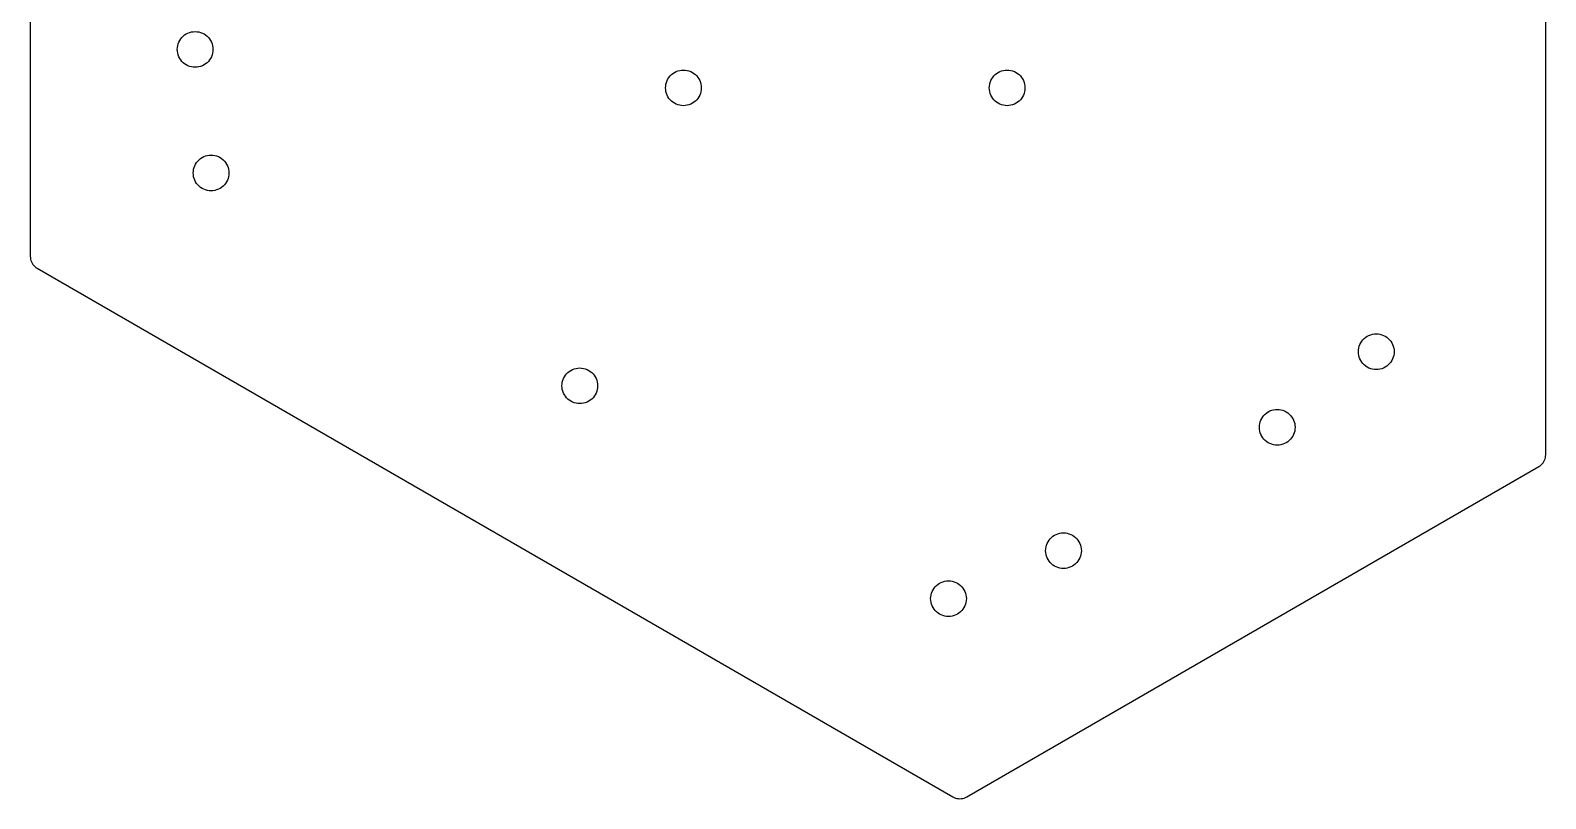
# Model space of a CAD drawing. Header units: metres. Extents: x -119 to 102, y -127 to 127.
# Drawn here: x -118.7 to 102, y -127.1 to -15.2 of the extents above; entities that cross this region are included whole.
import ezdxf

# ---------------------------------------------------------------- set-up
doc = ezdxf.new("R2010")
doc.units = ezdxf.units.M

msp = doc.modelspace()

# ---------------------------------------------------------------- linework, layer by layer
for p, q in [((102, -77), (102, 77)), ((-118.684, 48.1025), (-118.684, -48.1025)), ((-95.4823, -15.4984), (-95.2194, -15.4279)), ((-95.2194, -15.4279), (-94.9506, -15.3854)), ((-94.9506, -15.3854), (-94.6788, -15.3711)), ((-94.6788, -15.3711), (-94.4071, -15.3854)), ((-94.4071, -15.3854), (-94.1383, -15.4279)), ((-94.1383, -15.4279), (-93.8754, -15.4984)), ((-97.2646, -17.6994), (-97.222, -17.4306)), ((-97.222, -17.4306), (-97.1516, -17.1677)), ((-97.1516, -17.1677), (-97.054, -16.9136)), ((-97.054, -16.9136), (-96.9305, -16.6711)), ((-96.9305, -16.6711), (-96.7823, -16.4429)), ((-96.7823, -16.4429), (-96.611, -16.2314)), ((-96.611, -16.2314), (-96.4186, -16.039)), ((-96.4186, -16.039), (-96.2071, -15.8677)), ((-96.2071, -15.8677), (-95.9788, -15.7195)), ((-95.9788, -15.7195), (-95.7363, -15.5959)), ((-95.7363, -15.5959), (-95.4823, -15.4984)), ((-93.8754, -15.4984), (-93.6213, -15.5959)), ((-93.6213, -15.5959), (-93.3788, -15.7195)), ((-93.3788, -15.7195), (-93.1506, -15.8677)), ((-93.1506, -15.8677), (-92.9391, -16.039)), ((-92.9391, -16.039), (-92.7467, -16.2314)), ((-92.7467, -16.2314), (-92.5754, -16.4429)), ((-92.5754, -16.4429), (-92.4272, -16.6711)), ((-92.4272, -16.6711), (-92.3036, -16.9136)), ((-92.3036, -16.9136), (-92.2061, -17.1677)), ((-92.2061, -17.1677), (-92.1357, -17.4306)), ((-92.1357, -17.4306), (-92.0931, -17.6994)), ((-97.2788, -17.9711), (-97.2646, -17.6994)), ((-97.2646, -18.2429), (-97.2788, -17.9711)), ((-97.222, -18.5117), (-97.2646, -18.2429)), ((-97.1516, -18.7746), (-97.222, -18.5117)), ((-97.054, -19.0287), (-97.1516, -18.7746)), ((-96.9305, -19.2711), (-97.054, -19.0287)), ((-96.7823, -19.4994), (-96.9305, -19.2711)), ((-96.611, -19.7109), (-96.7823, -19.4994)), ((-96.4186, -19.9033), (-96.611, -19.7109)), ((-92.7467, -19.7109), (-92.9391, -19.9033)), ((-92.5754, -19.4994), (-92.7467, -19.7109)), ((-92.4272, -19.2711), (-92.5754, -19.4994)), ((-92.3036, -19.0287), (-92.4272, -19.2711)), ((-92.2061, -18.7746), (-92.3036, -19.0287)), ((-92.1357, -18.5117), (-92.2061, -18.7746)), ((-92.0931, -18.2429), (-92.1357, -18.5117)), ((-92.0931, -17.6994), (-92.0788, -17.9711)), ((-92.0788, -17.9711), (-92.0931, -18.2429)), ((-96.2071, -20.0746), (-96.4186, -19.9033)), ((-95.9788, -20.2228), (-96.2071, -20.0746)), ((-95.7363, -20.3464), (-95.9788, -20.2228)), ((-95.4823, -20.4439), (-95.7363, -20.3464)), ((-95.2194, -20.5143), (-95.4823, -20.4439)), ((-94.9506, -20.5569), (-95.2194, -20.5143)), ((-94.6788, -20.5711), (-94.9506, -20.5569)), ((-94.4071, -20.5569), (-94.6788, -20.5711)), ((-94.1383, -20.5143), (-94.4071, -20.5569)), ((-93.8754, -20.4439), (-94.1383, -20.5143)), ((-93.6213, -20.3464), (-93.8754, -20.4439)), ((-93.3788, -20.2228), (-93.6213, -20.3464)), ((-93.1506, -20.0746), (-93.3788, -20.2228)), ((-92.9391, -19.9033), (-93.1506, -20.0746)), ((-25.8217, -22.27), (-25.6734, -22.0417)), ((-25.6734, -22.0417), (-25.5022, -21.8302)), ((-25.5022, -21.8302), (-25.3097, -21.6378)), ((-25.3097, -21.6378), (-25.0982, -21.4666)), ((-25.0982, -21.4666), (-24.87, -21.3183)), ((-24.87, -21.3183), (-24.6275, -21.1948)), ((-24.6275, -21.1948), (-24.3734, -21.0972)), ((-24.3734, -21.0972), (-24.1106, -21.0268)), ((-24.1106, -21.0268), (-23.8418, -20.9842)), ((-23.8418, -20.9842), (-23.57, -20.97)), ((-23.57, -20.97), (-23.2982, -20.9842)), ((-23.2982, -20.9842), (-23.0294, -21.0268)), ((-23.0294, -21.0268), (-22.7666, -21.0972)), ((-22.7666, -21.0972), (-22.5125, -21.1948)), ((-22.5125, -21.1948), (-22.27, -21.3183)), ((-22.27, -21.3183), (-22.0417, -21.4666)), ((-22.0417, -21.4666), (-21.8302, -21.6378)), ((-21.8302, -21.6378), (-21.6378, -21.8302)), ((-21.6378, -21.8302), (-21.4666, -22.0417)), ((-21.4666, -22.0417), (-21.3183, -22.27)), ((21.3183, -22.27), (21.4666, -22.0417)), ((21.4666, -22.0417), (21.6378, -21.8302)), ((21.6378, -21.8302), (21.8302, -21.6378)), ((21.8302, -21.6378), (22.0417, -21.4666)), ((22.0417, -21.4666), (22.27, -21.3183)), ((22.27, -21.3183), (22.5125, -21.1948)), ((22.5125, -21.1948), (22.7666, -21.0972)), ((22.7666, -21.0972), (23.0294, -21.0268)), ((23.0294, -21.0268), (23.2982, -20.9842)), ((23.2982, -20.9842), (23.57, -20.97)), ((23.57, -20.97), (23.8418, -20.9842)), ((23.8418, -20.9842), (24.1106, -21.0268)), ((24.1106, -21.0268), (24.3734, -21.0972)), ((24.3734, -21.0972), (24.6275, -21.1948)), ((24.6275, -21.1948), (24.87, -21.3183)), ((24.87, -21.3183), (25.0982, -21.4666)), ((25.0982, -21.4666), (25.3097, -21.6378)), ((25.3097, -21.6378), (25.5022, -21.8302)), ((25.5022, -21.8302), (25.6734, -22.0417)), ((25.6734, -22.0417), (25.8217, -22.27)), ((-26.17, -23.57), (-26.1557, -23.2982)), ((-26.1557, -23.8418), (-26.17, -23.57)), ((-26.1557, -23.2982), (-26.1132, -23.0294)), ((-26.1132, -24.1106), (-26.1557, -23.8418)), ((-26.1132, -23.0294), (-26.0427, -22.7666)), ((-26.0427, -24.3734), (-26.1132, -24.1106)), ((-26.0427, -22.7666), (-25.9452, -22.5125)), ((-25.9452, -22.5125), (-25.8217, -22.27)), ((-21.3183, -22.27), (-21.1948, -22.5125)), ((-21.1948, -22.5125), (-21.0972, -22.7666)), ((-21.0972, -22.7666), (-21.0268, -23.0294)), ((-21.0268, -24.1106), (-21.0972, -24.3734)), ((-21.0268, -23.0294), (-20.9842, -23.2982)), ((-20.9842, -23.8418), (-21.0268, -24.1106)), ((-20.9842, -23.2982), (-20.97, -23.57)), ((-20.97, -23.57), (-20.9842, -23.8418)), ((20.97, -23.57), (20.9842, -23.2982)), ((20.9842, -23.8418), (20.97, -23.57)), ((20.9842, -23.2982), (21.0268, -23.0294)), ((21.0268, -24.1106), (20.9842, -23.8418)), ((21.0268, -23.0294), (21.0972, -22.7666)), ((21.0972, -24.3734), (21.0268, -24.1106)), ((21.0972, -22.7666), (21.1948, -22.5125)), ((21.1948, -22.5125), (21.3183, -22.27)), ((25.8217, -22.27), (25.9452, -22.5125)), ((25.9452, -22.5125), (26.0427, -22.7666)), ((26.0427, -22.7666), (26.1132, -23.0294)), ((26.1132, -24.1106), (26.0427, -24.3734)), ((26.1132, -23.0294), (26.1557, -23.2982)), ((26.1557, -23.8418), (26.1132, -24.1106)), ((26.1557, -23.2982), (26.17, -23.57)), ((26.17, -23.57), (26.1557, -23.8418)), ((-25.9452, -24.6275), (-26.0427, -24.3734)), ((-25.8217, -24.87), (-25.9452, -24.6275)), ((-25.6734, -25.0982), (-25.8217, -24.87)), ((-25.5022, -25.3097), (-25.6734, -25.0982)), ((-25.3097, -25.5022), (-25.5022, -25.3097)), ((-25.0982, -25.6734), (-25.3097, -25.5022)), ((-24.87, -25.8217), (-25.0982, -25.6734)), ((-24.6275, -25.9452), (-24.87, -25.8217)), ((-24.3734, -26.0427), (-24.6275, -25.9452)), ((-24.1106, -26.1132), (-24.3734, -26.0427)), ((-23.8418, -26.1557), (-24.1106, -26.1132)), ((-23.57, -26.17), (-23.8418, -26.1557)), ((-23.2982, -26.1557), (-23.57, -26.17)), ((-23.0294, -26.1132), (-23.2982, -26.1557)), ((-22.7666, -26.0427), (-23.0294, -26.1132)), ((-22.5125, -25.9452), (-22.7666, -26.0427)), ((-22.27, -25.8217), (-22.5125, -25.9452)), ((-22.0417, -25.6734), (-22.27, -25.8217)), ((-21.8302, -25.5022), (-22.0417, -25.6734)), ((-21.6378, -25.3097), (-21.8302, -25.5022)), ((-21.4666, -25.0982), (-21.6378, -25.3097)), ((-21.3183, -24.87), (-21.4666, -25.0982)), ((-21.1948, -24.6275), (-21.3183, -24.87)), ((-21.0972, -24.3734), (-21.1948, -24.6275)), ((21.1948, -24.6275), (21.0972, -24.3734)), ((21.3183, -24.87), (21.1948, -24.6275)), ((21.4666, -25.0982), (21.3183, -24.87)), ((21.6378, -25.3097), (21.4666, -25.0982)), ((21.8302, -25.5022), (21.6378, -25.3097)), ((22.0417, -25.6734), (21.8302, -25.5022)), ((22.27, -25.8217), (22.0417, -25.6734)), ((22.5125, -25.9452), (22.27, -25.8217)), ((22.7666, -26.0427), (22.5125, -25.9452)), ((23.0294, -26.1132), (22.7666, -26.0427)), ((23.2982, -26.1557), (23.0294, -26.1132)), ((23.57, -26.17), (23.2982, -26.1557)), ((23.8418, -26.1557), (23.57, -26.17)), ((24.1106, -26.1132), (23.8418, -26.1557)), ((24.3734, -26.0427), (24.1106, -26.1132)), ((24.6275, -25.9452), (24.3734, -26.0427)), ((24.87, -25.8217), (24.6275, -25.9452)), ((25.0982, -25.6734), (24.87, -25.8217)), ((25.3097, -25.5022), (25.0982, -25.6734)), ((25.5022, -25.3097), (25.3097, -25.5022)), ((25.6734, -25.0982), (25.5022, -25.3097)), ((25.8217, -24.87), (25.6734, -25.0982)), ((25.9452, -24.6275), (25.8217, -24.87)), ((26.0427, -24.3734), (25.9452, -24.6275)), ((-94.8992, -35.4248), (-94.8288, -35.162)), ((-94.8288, -35.162), (-94.7313, -34.9079)), ((-94.7313, -34.9079), (-94.6077, -34.6654)), ((-94.6077, -34.6654), (-94.4595, -34.4372)), ((-94.4595, -34.4372), (-94.2883, -34.2257)), ((-94.2883, -34.2257), (-94.0958, -34.0332)), ((-94.0958, -34.0332), (-93.8843, -33.862)), ((-93.8843, -33.862), (-93.6561, -33.7137)), ((-93.6561, -33.7137), (-93.4136, -33.5902)), ((-93.4136, -33.5902), (-93.1595, -33.4927)), ((-93.1595, -33.4927), (-92.8966, -33.4222)), ((-92.8966, -33.4222), (-92.6278, -33.3797)), ((-92.6278, -33.3797), (-92.3561, -33.3654)), ((-92.3561, -33.3654), (-92.0843, -33.3797)), ((-92.0843, -33.3797), (-91.8155, -33.4222)), ((-91.8155, -33.4222), (-91.5526, -33.4927)), ((-91.5526, -33.4927), (-91.2985, -33.5902)), ((-91.2985, -33.5902), (-91.0561, -33.7137)), ((-91.0561, -33.7137), (-90.8278, -33.862)), ((-90.8278, -33.862), (-90.6163, -34.0332)), ((-90.6163, -34.0332), (-90.4239, -34.2257)), ((-90.4239, -34.2257), (-90.2526, -34.4372)), ((-90.2526, -34.4372), (-90.1044, -34.6654)), ((-90.1044, -34.6654), (-89.9809, -34.9079)), ((-89.9809, -34.9079), (-89.8833, -35.162)), ((-89.8833, -35.162), (-89.8129, -35.4249)), ((-94.9561, -35.9654), (-94.9418, -35.6936)), ((-94.9418, -36.2372), (-94.9561, -35.9654)), ((-94.9418, -35.6936), (-94.8992, -35.4248)), ((-94.8992, -36.506), (-94.9418, -36.2372)), ((-94.8288, -36.7689), (-94.8992, -36.506)), ((-94.7313, -37.0229), (-94.8288, -36.7689)), ((-94.6077, -37.2654), (-94.7313, -37.0229)), ((-94.4595, -37.4937), (-94.6077, -37.2654)), ((-94.2882, -37.7051), (-94.4595, -37.4937)), ((-90.2526, -37.4936), (-90.4239, -37.7051)), ((-90.1044, -37.2654), (-90.2526, -37.4936)), ((-89.9809, -37.0229), (-90.1044, -37.2654)), ((-89.8833, -36.7689), (-89.9809, -37.0229)), ((-89.8129, -36.506), (-89.8833, -36.7689)), ((-89.8129, -35.4249), (-89.7703, -35.6936)), ((-89.7703, -36.2372), (-89.8129, -36.506)), ((-89.7703, -35.6936), (-89.7561, -35.9654)), ((-89.7561, -35.9654), (-89.7703, -36.2372)), ((-94.0958, -37.8976), (-94.2882, -37.7051)), ((-93.8843, -38.0689), (-94.0958, -37.8976)), ((-93.6561, -38.2171), (-93.8843, -38.0689)), ((-93.4136, -38.3406), (-93.6561, -38.2171)), ((-93.1595, -38.4382), (-93.4136, -38.3406)), ((-92.8966, -38.5086), (-93.1595, -38.4382)), ((-92.6278, -38.5512), (-92.8966, -38.5086)), ((-92.3561, -38.5654), (-92.6278, -38.5512)), ((-92.0843, -38.5512), (-92.3561, -38.5654)), ((-91.8155, -38.5086), (-92.0843, -38.5512)), ((-91.5526, -38.4382), (-91.8155, -38.5086)), ((-91.2985, -38.3406), (-91.5526, -38.4382)), ((-91.056, -38.2171), (-91.2985, -38.3406)), ((-90.8278, -38.0688), (-91.056, -38.2171)), ((-90.6163, -37.8976), (-90.8278, -38.0688)), ((-90.4239, -37.7051), (-90.6163, -37.8976)), ((-118.684, -48.1025), (-118.673, -48.3116)), ((-118.673, -48.3116), (-118.64, -48.5184)), ((-118.64, -48.5184), (-118.586, -48.7206)), ((-118.586, -48.7206), (-118.511, -48.916)), ((-118.511, -48.916), (-118.416, -49.1025)), ((-118.416, -49.1025), (-118.302, -49.2781)), ((-118.302, -49.2781), (-118.17, -49.4408)), ((-118.17, -49.4408), (-118.022, -49.5888)), ((-118.022, -49.5888), (-117.859, -49.7206)), ((-117.859, -49.7206), (-117.684, -49.8346)), ((-117.684, -49.8346), (15.6839, -126.835)), ((76.2675, -59.6248), (76.5216, -59.5273)), ((76.5216, -59.5273), (76.7844, -59.4568)), ((76.7844, -59.4568), (77.0532, -59.4142)), ((77.0532, -59.4142), (77.325, -59.4)), ((77.325, -59.4), (77.5968, -59.4142)), ((77.5968, -59.4142), (77.8656, -59.4568)), ((77.8656, -59.4568), (78.1284, -59.5273)), ((78.1284, -59.5273), (78.3825, -59.6248)), ((74.725, -62), (74.7392, -61.7282)), ((74.7392, -61.7282), (74.7818, -61.4594)), ((74.7818, -61.4594), (74.8523, -61.1965)), ((74.8523, -61.1965), (74.9498, -60.9425)), ((74.9498, -60.9425), (75.0733, -60.7)), ((75.0733, -60.7), (75.2216, -60.4718)), ((75.2216, -60.4718), (75.3928, -60.2603)), ((75.3928, -60.2603), (75.5853, -60.0678)), ((75.5853, -60.0678), (75.7968, -59.8965)), ((75.7968, -59.8965), (76.025, -59.7483)), ((76.025, -59.7483), (76.2675, -59.6248)), ((78.3825, -59.6248), (78.625, -59.7483)), ((78.625, -59.7483), (78.8532, -59.8965)), ((78.8532, -59.8965), (79.0647, -60.0678)), ((79.0647, -60.0678), (79.2572, -60.2603)), ((79.2572, -60.2603), (79.4284, -60.4718)), ((79.4284, -60.4718), (79.5767, -60.7)), ((79.5767, -60.7), (79.7002, -60.9425)), ((79.7002, -60.9425), (79.7977, -61.1965)), ((79.7977, -61.1965), (79.8682, -61.4594)), ((79.8682, -61.4594), (79.9108, -61.7282)), ((79.9108, -61.7282), (79.925, -62)), ((74.7392, -62.2718), (74.725, -62)), ((74.7818, -62.5406), (74.7392, -62.2718)), ((74.8523, -62.8034), (74.7818, -62.5406)), ((74.9498, -63.0575), (74.8523, -62.8034)), ((75.0733, -63.3), (74.9498, -63.0575)), ((75.2216, -63.5282), (75.0733, -63.3)), ((75.3928, -63.7397), (75.2216, -63.5282)), ((75.5853, -63.9322), (75.3928, -63.7397)), ((75.7968, -64.1034), (75.5853, -63.9322)), ((79.0647, -63.9322), (78.8532, -64.1034)), ((79.2572, -63.7397), (79.0647, -63.9322)), ((79.4284, -63.5282), (79.2572, -63.7397)), ((79.5767, -63.3), (79.4284, -63.5282)), ((79.7002, -63.0575), (79.5767, -63.3)), ((79.7977, -62.8034), (79.7002, -63.0575)), ((79.8682, -62.5406), (79.7977, -62.8034)), ((79.9108, -62.2718), (79.8682, -62.5406)), ((79.925, -62), (79.9108, -62.2718)), ((-41.2057, -66.4248), (-41.1352, -66.162)), ((-41.1352, -66.162), (-41.0377, -65.9079)), ((-41.0377, -65.9079), (-40.9142, -65.6654)), ((-40.9142, -65.6654), (-40.7659, -65.4372)), ((-40.7659, -65.4372), (-40.5947, -65.2257)), ((-40.5947, -65.2257), (-40.4022, -65.0332)), ((-40.4022, -65.0332), (-40.1907, -64.862)), ((-40.1907, -64.862), (-39.9625, -64.7137)), ((-39.9625, -64.7137), (-39.72, -64.5902)), ((-39.72, -64.5902), (-39.4659, -64.4927)), ((-39.4659, -64.4927), (-39.203, -64.4222)), ((-39.203, -64.4222), (-38.9343, -64.3797)), ((-38.9343, -64.3797), (-38.6625, -64.3654)), ((-38.6625, -64.3654), (-38.3907, -64.3797)), ((-38.3907, -64.3797), (-38.1219, -64.4222)), ((-38.1219, -64.4222), (-37.859, -64.4927)), ((-37.859, -64.4927), (-37.605, -64.5902)), ((-37.605, -64.5902), (-37.3625, -64.7137)), ((-37.3625, -64.7137), (-37.1343, -64.862)), ((-37.1343, -64.862), (-36.9228, -65.0332)), ((-36.9228, -65.0332), (-36.7303, -65.2257)), ((-36.7303, -65.2257), (-36.5591, -65.4372)), ((-36.5591, -65.4372), (-36.4108, -65.6654)), ((-36.4108, -65.6654), (-36.2873, -65.9079)), ((-36.2873, -65.9079), (-36.1898, -66.162)), ((-36.1898, -66.162), (-36.1193, -66.4249)), ((76.025, -64.2517), (75.7968, -64.1034)), ((76.2675, -64.3752), (76.025, -64.2517)), ((76.5216, -64.4727), (76.2675, -64.3752)), ((76.7844, -64.5432), (76.5216, -64.4727)), ((77.0532, -64.5858), (76.7844, -64.5432)), ((77.325, -64.6), (77.0532, -64.5858)), ((77.5968, -64.5858), (77.325, -64.6)), ((77.8656, -64.5432), (77.5968, -64.5858)), ((78.1284, -64.4727), (77.8656, -64.5432)), ((78.3825, -64.3752), (78.1284, -64.4727)), ((78.625, -64.2517), (78.3825, -64.3752)), ((78.8532, -64.1034), (78.625, -64.2517)), ((-41.2625, -66.9654), (-41.2482, -66.6936)), ((-41.2482, -67.2372), (-41.2625, -66.9654)), ((-41.2482, -66.6936), (-41.2057, -66.4248)), ((-41.2057, -67.506), (-41.2482, -67.2372)), ((-41.1352, -67.7689), (-41.2057, -67.506)), ((-41.0377, -68.0229), (-41.1352, -67.7689)), ((-40.9142, -68.2654), (-41.0377, -68.0229)), ((-40.7659, -68.4937), (-40.9142, -68.2654)), ((-36.4108, -68.2654), (-36.559, -68.4936)), ((-36.2873, -68.0229), (-36.4108, -68.2654)), ((-36.1898, -67.7689), (-36.2873, -68.0229)), ((-36.1193, -67.506), (-36.1898, -67.7689)), ((-36.1193, -66.4249), (-36.0768, -66.6936)), ((-36.0767, -67.2372), (-36.1193, -67.506)), ((-36.0768, -66.6936), (-36.0625, -66.9654)), ((-36.0625, -66.9654), (-36.0767, -67.2372)), ((-40.5947, -68.7051), (-40.7659, -68.4937)), ((-40.4022, -68.8976), (-40.5947, -68.7051)), ((-40.1907, -69.0689), (-40.4022, -68.8976)), ((-39.9625, -69.2171), (-40.1907, -69.0689)), ((-39.72, -69.3406), (-39.9625, -69.2171)), ((-39.4659, -69.4381), (-39.72, -69.3406)), ((-39.2031, -69.5086), (-39.4659, -69.4381)), ((-38.9343, -69.5512), (-39.2031, -69.5086)), ((-38.6625, -69.5654), (-38.9343, -69.5512)), ((-38.3907, -69.5511), (-38.6625, -69.5654)), ((-38.1219, -69.5086), (-38.3907, -69.5511)), ((-37.859, -69.4381), (-38.1219, -69.5086)), ((-37.605, -69.3406), (-37.859, -69.4381)), ((-37.3625, -69.2171), (-37.605, -69.3406)), ((-37.1342, -69.0688), (-37.3625, -69.2171)), ((-36.9228, -68.8976), (-37.1342, -69.0688)), ((-36.7303, -68.7051), (-36.9228, -68.8976)), ((-36.559, -68.4936), (-36.7303, -68.7051)), ((61.8454, -70.6335), (62.0994, -70.536)), ((62.0994, -70.536), (62.3623, -70.4655)), ((62.3623, -70.4655), (62.6311, -70.4229)), ((62.6311, -70.4229), (62.9029, -70.4087)), ((62.9029, -70.4087), (63.1746, -70.4229)), ((63.1746, -70.4229), (63.4435, -70.4655)), ((63.4435, -70.4655), (63.7063, -70.5359)), ((63.7063, -70.5359), (63.9604, -70.6335)), ((60.3029, -73.0087), (60.3171, -72.7369)), ((60.3171, -72.7369), (60.3597, -72.4681)), ((60.3597, -72.4681), (60.4301, -72.2053)), ((60.4301, -72.2053), (60.5276, -71.9512)), ((60.5276, -71.9512), (60.6512, -71.7087)), ((60.6512, -71.7087), (60.7994, -71.4805)), ((60.7994, -71.4805), (60.9707, -71.269)), ((60.9707, -71.269), (61.1631, -71.0765)), ((61.1631, -71.0765), (61.3746, -70.9053)), ((61.3746, -70.9053), (61.6029, -70.757)), ((61.6029, -70.757), (61.8454, -70.6335)), ((63.9604, -70.6335), (64.2029, -70.757)), ((64.2029, -70.757), (64.4311, -70.9052)), ((64.4311, -70.9052), (64.6426, -71.0765)), ((64.6426, -71.0765), (64.835, -71.269)), ((64.835, -71.269), (65.0063, -71.4805)), ((65.0063, -71.4805), (65.1545, -71.7087)), ((65.1545, -71.7087), (65.2781, -71.9512)), ((65.2781, -71.9512), (65.3756, -72.2053)), ((65.3756, -72.2053), (65.446, -72.4681)), ((65.446, -72.4681), (65.4886, -72.7369)), ((65.4886, -72.7369), (65.5029, -73.0087)), ((60.3171, -73.2805), (60.3029, -73.0087)), ((60.3597, -73.5493), (60.3171, -73.2805)), ((60.4301, -73.8121), (60.3597, -73.5493)), ((60.5276, -74.0662), (60.4301, -73.8121)), ((60.6512, -74.3087), (60.5276, -74.0662)), ((60.7994, -74.537), (60.6512, -74.3087)), ((60.9707, -74.7484), (60.7994, -74.537)), ((61.1631, -74.9409), (60.9707, -74.7484)), ((61.3746, -75.1122), (61.1631, -74.9409)), ((64.6426, -74.9409), (64.4311, -75.1122)), ((64.8351, -74.7484), (64.6426, -74.9409)), ((65.0063, -74.5369), (64.8351, -74.7484)), ((65.1545, -74.3087), (65.0063, -74.5369)), ((65.2781, -74.0662), (65.1545, -74.3087)), ((65.3756, -73.8121), (65.2781, -74.0662)), ((65.446, -73.5493), (65.3756, -73.8121)), ((65.4886, -73.2805), (65.446, -73.5493)), ((65.5029, -73.0087), (65.4886, -73.2805)), ((61.6029, -75.2604), (61.3746, -75.1122)), ((61.8454, -75.3839), (61.6029, -75.2604)), ((62.0994, -75.4814), (61.8454, -75.3839)), ((62.3623, -75.5519), (62.0994, -75.4814)), ((62.6311, -75.5945), (62.3623, -75.5519)), ((62.9029, -75.6087), (62.6311, -75.5945)), ((63.1746, -75.5945), (62.9029, -75.6087)), ((63.4435, -75.5519), (63.1746, -75.5945)), ((63.7063, -75.4814), (63.4435, -75.5519)), ((63.9604, -75.3839), (63.7063, -75.4814)), ((64.2029, -75.2604), (63.9604, -75.3839)), ((64.4311, -75.1122), (64.2029, -75.2604)), ((101.956, -77.4158), (101.989, -77.209)), ((101.989, -77.209), (102, -77)), ((17.6839, -126.835), (101, -78.732)), ((101, -78.732), (101.176, -78.618)), ((101.176, -78.618), (101.338, -78.4863)), ((101.338, -78.4863), (101.486, -78.3383)), ((101.486, -78.3383), (101.618, -78.1756)), ((101.618, -78.1756), (101.732, -78)), ((101.732, -78), (101.827, -77.8135)), ((101.827, -77.8135), (101.902, -77.618)), ((101.902, -77.618), (101.956, -77.4158)), ((29.1902, -90.7081), (29.2328, -90.4393)), ((29.2328, -90.4393), (29.3032, -90.1764)), ((29.3032, -90.1764), (29.4007, -89.9223)), ((29.4007, -89.9223), (29.5243, -89.6798)), ((29.5243, -89.6798), (29.6725, -89.4516)), ((29.6725, -89.4516), (29.8438, -89.2401)), ((29.8438, -89.2401), (30.0362, -89.0477)), ((30.0362, -89.0477), (30.2477, -88.8764)), ((30.2477, -88.8764), (30.476, -88.7282)), ((30.476, -88.7282), (30.7184, -88.6046)), ((30.7184, -88.6046), (30.9725, -88.5071)), ((30.9725, -88.5071), (31.2354, -88.4367)), ((31.2354, -88.4367), (31.5042, -88.3941)), ((31.5042, -88.3941), (31.776, -88.3799)), ((31.776, -88.3799), (32.0477, -88.3941)), ((32.0477, -88.3941), (32.3165, -88.4367)), ((32.3165, -88.4367), (32.5794, -88.5071)), ((32.5794, -88.5071), (32.8335, -88.6046)), ((32.8335, -88.6046), (33.076, -88.7282)), ((33.076, -88.7282), (33.3042, -88.8764)), ((33.3042, -88.8764), (33.5157, -89.0477)), ((33.5157, -89.0477), (33.7081, -89.2401)), ((33.7081, -89.2401), (33.8794, -89.4516)), ((33.8794, -89.4516), (34.0276, -89.6798)), ((34.0276, -89.6798), (34.1512, -89.9223)), ((34.1512, -89.9223), (34.2487, -90.1764)), ((34.2487, -90.1764), (34.3191, -90.4393)), ((34.3191, -90.4393), (34.3617, -90.7081)), ((29.1759, -90.9798), (29.1902, -90.7081)), ((29.1902, -91.2516), (29.1759, -90.9798)), ((29.2328, -91.5204), (29.1902, -91.2516)), ((29.3032, -91.7833), (29.2328, -91.5204)), ((29.4007, -92.0374), (29.3032, -91.7833)), ((29.5243, -92.2798), (29.4007, -92.0374)), ((29.6725, -92.5081), (29.5243, -92.2798)), ((29.8438, -92.7196), (29.6725, -92.5081)), ((33.8794, -92.5081), (33.7081, -92.7196)), ((34.0276, -92.2798), (33.8794, -92.5081)), ((34.1512, -92.0374), (34.0276, -92.2798)), ((34.2487, -91.7833), (34.1512, -92.0374)), ((34.3191, -91.5204), (34.2487, -91.7833)), ((34.3617, -91.2516), (34.3191, -91.5204)), ((34.3617, -90.7081), (34.3759, -90.9798)), ((34.3759, -90.9798), (34.3617, -91.2516)), ((30.0362, -92.912), (29.8438, -92.7196)), ((30.2477, -93.0833), (30.0362, -92.912)), ((30.4759, -93.2315), (30.2477, -93.0833)), ((30.7184, -93.3551), (30.4759, -93.2315)), ((30.9725, -93.4526), (30.7184, -93.3551)), ((31.2354, -93.523), (30.9725, -93.4526)), ((31.5042, -93.5656), (31.2354, -93.523)), ((31.776, -93.5798), (31.5042, -93.5656)), ((32.0477, -93.5656), (31.776, -93.5798)), ((32.3165, -93.523), (32.0477, -93.5656)), ((32.5794, -93.4526), (32.3165, -93.523)), ((32.8335, -93.3551), (32.5794, -93.4526)), ((33.076, -93.2315), (32.8335, -93.3551)), ((33.3042, -93.0833), (33.076, -93.2315)), ((33.5157, -92.912), (33.3042, -93.0833)), ((33.7081, -92.7196), (33.5157, -92.912)), ((12.5583, -97.1619), (12.6559, -96.9079)), ((12.6559, -96.9079), (12.7794, -96.6654)), ((12.7794, -96.6654), (12.9276, -96.4372)), ((12.9276, -96.4372), (13.0989, -96.2257)), ((13.0989, -96.2257), (13.2913, -96.0332)), ((13.2913, -96.0332), (13.5028, -95.862)), ((13.5028, -95.862), (13.731, -95.7137)), ((13.731, -95.7137), (13.9735, -95.5902)), ((13.9735, -95.5902), (14.2276, -95.4927)), ((14.2276, -95.4927), (14.4905, -95.4222)), ((14.4905, -95.4222), (14.7593, -95.3797)), ((14.7593, -95.3797), (15.0311, -95.3654)), ((15.0311, -95.3654), (15.3028, -95.3797)), ((15.3028, -95.3797), (15.5716, -95.4222)), ((15.5716, -95.4222), (15.8345, -95.4927)), ((15.8345, -95.4927), (16.0886, -95.5902)), ((16.0886, -95.5902), (16.3311, -95.7137)), ((16.3311, -95.7137), (16.5593, -95.862)), ((16.5593, -95.862), (16.7708, -96.0332)), ((16.7708, -96.0332), (16.9632, -96.2257)), ((16.9632, -96.2257), (17.1345, -96.4372)), ((17.1345, -96.4372), (17.2827, -96.6654)), ((17.2827, -96.6654), (17.4063, -96.9079)), ((17.4063, -96.9079), (17.5038, -97.162)), ((12.4311, -97.9654), (12.4453, -97.6936)), ((12.4453, -98.2372), (12.4311, -97.9654)), ((12.4453, -97.6936), (12.4879, -97.4248)), ((12.4879, -98.506), (12.4453, -98.2372)), ((12.4879, -97.4248), (12.5583, -97.1619)), ((12.5583, -98.7688), (12.4879, -98.506)), ((12.6559, -99.0229), (12.5583, -98.7688)), ((12.7794, -99.2654), (12.6559, -99.0229)), ((12.9276, -99.4936), (12.7794, -99.2654)), ((17.2827, -99.2654), (17.1345, -99.4936)), ((17.4063, -99.0229), (17.2827, -99.2654)), ((17.5038, -98.7689), (17.4063, -99.0229)), ((17.5038, -97.162), (17.5742, -97.4249)), ((17.5742, -98.506), (17.5038, -98.7689)), ((17.5742, -97.4249), (17.6168, -97.6936)), ((17.6168, -98.2372), (17.5742, -98.506)), ((17.6168, -97.6936), (17.6311, -97.9654)), ((17.6311, -97.9654), (17.6168, -98.2372)), ((13.0989, -99.7051), (12.9276, -99.4936)), ((13.2913, -99.8976), (13.0989, -99.7051)), ((13.5028, -100.069), (13.2913, -99.8976)), ((13.7311, -100.217), (13.5028, -100.069)), ((13.9735, -100.341), (13.7311, -100.217)), ((14.2276, -100.438), (13.9735, -100.341)), ((14.4905, -100.509), (14.2276, -100.438)), ((14.7593, -100.551), (14.4905, -100.509)), ((15.0311, -100.565), (14.7593, -100.551)), ((15.3028, -100.551), (15.0311, -100.565)), ((15.5716, -100.509), (15.3028, -100.551)), ((15.8345, -100.438), (15.5716, -100.509)), ((16.0886, -100.341), (15.8345, -100.438)), ((16.3311, -100.217), (16.0886, -100.341)), ((16.5593, -100.069), (16.3311, -100.217)), ((16.7708, -99.8976), (16.5593, -100.069)), ((16.9632, -99.7051), (16.7708, -99.8976)), ((17.1345, -99.4936), (16.9632, -99.7051)), ((15.6839, -126.835), (15.8705, -126.93)), ((15.8705, -126.93), (16.0659, -127.005)), ((16.0659, -127.005), (16.2681, -127.059)), ((16.2681, -127.059), (16.4749, -127.092)), ((16.4749, -127.092), (16.684, -127.103)), ((16.684, -127.103), (16.893, -127.092)), ((16.893, -127.092), (17.0998, -127.059)), ((17.0998, -127.059), (17.302, -127.005)), ((17.302, -127.005), (17.4974, -126.93)), ((17.4974, -126.93), (17.6839, -126.835))]:
    msp.add_line(p, q)

doc.saveas('drawing.dxf')
